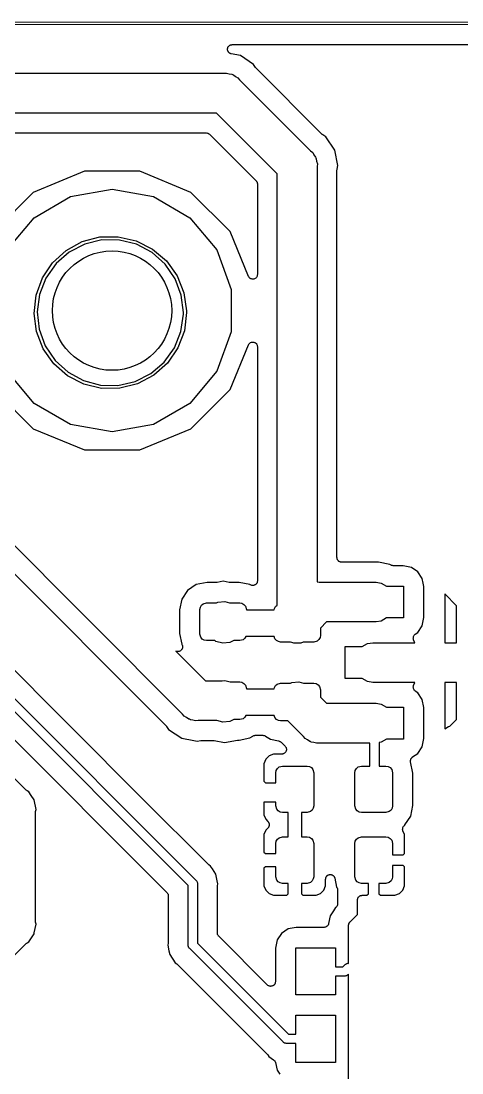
# Model space of a CAD drawing. Extents: x 81 to 161, y -172 to -32.
# Drawn here: x 104.52 to 121.15, y -71.52 to -31.89 of the extents above; entities that cross this region are included whole.
import ezdxf

# ---------------------------------------------------------------- set-up
doc = ezdxf.new("R2010")
doc.units = 0
doc.header["$MEASUREMENT"] = 0
doc.layers.add('BLACK', color=7, linetype='CONTINUOUS')

msp = doc.modelspace()

# ---------------------------------------------------------------- linework, layer by layer
at = {"layer": 'BLACK', "linetype": 'CONTINUOUS'}
for p, q in [((82.8062, -31.954), (160.081, -31.8905)), ((160.063, -31.9905), (82.8247, -32.054)), ((112.318, -32.8912), (112.324, -32.8798)), ((112.324, -32.8798), (112.329, -32.8672)), ((112.329, -32.8672), (112.34, -32.854)), ((112.34, -32.854), (112.349, -32.8392)), ((112.349, -32.8392), (112.359, -32.8309)), ((112.359, -32.8309), (112.368, -32.8206)), ((112.368, -32.8206), (112.383, -32.812)), ((112.383, -32.812), (112.396, -32.8012)), ((112.396, -32.8012), (112.409, -32.7969)), ((112.409, -32.7969), (112.421, -32.7902)), ((112.421, -32.7902), (112.438, -32.7872)), ((112.438, -32.7872), (112.454, -32.7817)), ((112.454, -32.7817), (112.467, -32.7819)), ((112.467, -32.7819), (112.481, -32.7796)), ((112.481, -32.7796), (159.68, -32.7408)), ((112.306, -32.9508), (112.308, -32.9377)), ((112.308, -32.9679), (112.306, -32.9508)), ((112.308, -32.9244), (112.314, -32.9081)), ((112.308, -32.9377), (112.308, -32.9244)), ((112.308, -32.9851), (112.308, -32.9679)), ((112.313, -32.9977), (112.308, -32.9851)), ((112.315, -33.0109), (112.313, -32.9977)), ((112.314, -32.9081), (112.318, -32.8912)), ((112.323, -33.026), (112.315, -33.0109)), ((112.329, -33.0422), (112.323, -33.026)), ((112.338, -33.0525), (112.329, -33.0422)), ((112.344, -33.0642), (112.338, -33.0525)), ((112.357, -33.0755), (112.344, -33.0642)), ((112.368, -33.0888), (112.357, -33.0755)), ((112.38, -33.0954), (112.368, -33.0888)), ((112.39, -33.1042), (112.38, -33.0954)), ((112.406, -33.1105), (112.39, -33.1042)), ((112.421, -33.1191), (112.406, -33.1105)), ((112.434, -33.1214), (112.421, -33.1191)), ((112.447, -33.1263), (112.434, -33.1214)), ((112.79, -33.1945), (112.447, -33.1263)), ((113.286, -33.5261), (112.79, -33.1945)), ((113.36, -33.637), (113.286, -33.5261)), ((113.372, -33.6494), (113.36, -33.637)), ((113.382, -33.6635), (113.372, -33.6494)), ((115.879, -36.1607), (113.382, -33.6635)), ((101.551, -33.8575), (112.172, -33.8575)), ((112.172, -33.8575), (112.271, -33.8488)), ((112.271, -33.8488), (112.367, -33.8746)), ((112.367, -33.8746), (112.465, -33.8919)), ((112.465, -33.8919), (112.494, -33.9086)), ((112.494, -33.9086), (112.526, -33.9173)), ((112.526, -33.9173), (112.608, -33.9744)), ((112.608, -33.9744), (112.694, -34.0241)), ((112.694, -34.0241), (112.758, -34.1003)), ((112.758, -34.1003), (115.442, -36.7845)), ((111.894, -35.3575), (101.498, -35.3575)), ((114.185, -37.6487), (111.894, -35.3575)), ((102.225, -36.1075), (111.511, -36.1075)), ((111.511, -36.1075), (111.518, -36.1088)), ((111.518, -36.1088), (111.526, -36.1082)), ((111.526, -36.1082), (111.548, -36.1141)), ((111.548, -36.1141), (111.571, -36.1181)), ((111.571, -36.1181), (111.577, -36.1219)), ((111.577, -36.1219), (111.585, -36.1239)), ((111.585, -36.1239), (111.603, -36.137)), ((111.603, -36.137), (111.623, -36.1484)), ((111.623, -36.1484), (111.628, -36.1543)), ((111.628, -36.1543), (111.634, -36.1588)), ((111.634, -36.1588), (113.384, -37.9081)), ((115.893, -36.1706), (115.879, -36.1607)), ((115.906, -36.1824), (115.893, -36.1706)), ((116.016, -36.2566), (115.906, -36.1824)), ((116.348, -36.7527), (116.016, -36.2566)), ((115.442, -36.7845), (115.518, -36.8485)), ((115.518, -36.8485), (115.568, -36.9346)), ((116.464, -37.338), (116.348, -36.7527)), ((115.568, -36.9346), (115.625, -37.0161)), ((115.625, -37.0161), (115.634, -37.0485)), ((115.634, -37.0485), (115.651, -37.0775)), ((115.651, -37.0775), (115.668, -37.1755)), ((115.668, -37.1755), (115.694, -37.2716)), ((106.906, -37.549), (104.976, -38.3483)), ((108.994, -37.549), (106.906, -37.549)), ((110.924, -38.3483), (108.994, -37.549)), ((115.694, -37.2716), (115.685, -37.3707)), ((115.685, -37.3707), (115.685, -53.022)), ((116.435, -37.503), (116.438, -37.486)), ((116.435, -52.1035), (116.435, -37.503)), ((116.438, -37.4688), (116.464, -37.338)), ((116.438, -37.486), (116.438, -37.4688)), ((113.384, -37.9081), (113.388, -37.9144)), ((113.388, -37.9144), (113.394, -37.9193)), ((113.394, -37.9193), (113.405, -37.9391)), ((113.405, -37.9391), (113.419, -37.9579)), ((113.419, -37.9579), (113.421, -37.9653)), ((113.421, -37.9653), (113.424, -37.972)), ((113.424, -37.972), (113.428, -37.9945)), ((113.428, -37.9945), (113.434, -38.0166)), ((113.434, -38.0166), (113.434, -38.0242)), ((113.434, -38.0242), (113.435, -38.0318)), ((113.435, -38.0318), (113.435, -41.4423)), ((114.185, -53.892), (114.185, -37.6487)), ((104.976, -38.3483), (103.499, -39.8251)), ((106.387, -38.5052), (107.95, -38.2296)), ((107.95, -38.2296), (109.513, -38.5052)), ((112.401, -39.8251), (110.924, -38.3483)), ((105.013, -39.2986), (106.387, -38.5052)), ((109.513, -38.5052), (110.887, -39.2986)), ((103.993, -40.5143), (105.013, -39.2986)), ((110.887, -39.2986), (111.907, -40.5143)), ((107.496, -40.0251), (108.187, -40.0143)), ((108.187, -40.0143), (108.861, -40.1685)), ((113.098, -41.5092), (112.401, -39.8251)), ((106.221, -40.5301), (106.828, -40.2004)), ((106.926, -40.2913), (106.338, -40.595)), ((106.828, -40.2004), (107.496, -40.0251)), ((107.57, -40.1368), (106.926, -40.2913)), ((108.232, -40.1402), (107.57, -40.1368)), ((108.874, -40.3015), (108.232, -40.1402)), ((108.861, -40.1685), (109.478, -40.4789)), ((109.459, -40.6113), (108.874, -40.3015)), ((105.71, -40.9951), (106.221, -40.5301)), ((106.338, -40.595), (105.839, -41.0302)), ((109.953, -41.0518), (109.459, -40.6113)), ((109.478, -40.4789), (110.003, -40.9276)), ((111.907, -40.5143), (112.45, -42.0055)), ((105.324, -41.5686), (105.71, -40.9951)), ((105.839, -41.0302), (105.458, -41.5719)), ((110.328, -41.5974), (109.953, -41.0518)), ((110.003, -40.9276), (110.406, -41.4887)), ((105.087, -42.2174), (105.324, -41.5686)), ((105.458, -41.5719), (105.218, -42.1888)), ((110.562, -42.2167), (110.328, -41.5974)), ((110.406, -41.4887), (110.664, -42.1298)), ((113.113, -41.5317), (113.098, -41.5092)), ((113.126, -41.5548), (113.113, -41.5317)), ((113.129, -41.5572), (113.126, -41.5548)), ((113.131, -41.5605), (113.129, -41.5572)), ((113.152, -41.5767), (113.131, -41.5605)), ((113.173, -41.5938), (113.152, -41.5767)), ((113.176, -41.5951), (113.173, -41.5938)), ((113.179, -41.5975), (113.176, -41.5951)), ((113.205, -41.6055), (113.179, -41.5975)), ((113.23, -41.6146), (113.205, -41.6055)), ((113.322, -41.6029), (113.298, -41.6131)), ((113.348, -41.5938), (113.322, -41.6029)), ((113.35, -41.5913), (113.348, -41.5938)), ((113.354, -41.5899), (113.35, -41.5913)), ((113.374, -41.5719), (113.354, -41.5899)), ((113.394, -41.5548), (113.374, -41.5719)), ((113.396, -41.5514), (113.394, -41.5548)), ((113.399, -41.5488), (113.396, -41.5514)), ((113.411, -41.5252), (113.399, -41.5488)), ((113.424, -41.5021), (113.411, -41.5252)), ((113.425, -41.4983), (113.424, -41.5021)), ((113.427, -41.4949), (113.425, -41.4983)), ((113.43, -41.4685), (113.427, -41.4949)), ((113.435, -41.4423), (113.43, -41.4685)), ((113.233, -41.6146), (113.23, -41.6146)), ((113.237, -41.6158), (113.233, -41.6146)), ((113.264, -41.6146), (113.237, -41.6158)), ((113.29, -41.6146), (113.264, -41.6146)), ((113.294, -41.6133), (113.29, -41.6146)), ((113.298, -41.6131), (113.294, -41.6133)), ((105.011, -42.9041), (105.087, -42.2174)), ((105.218, -42.1888), (105.131, -42.8452)), ((110.642, -42.874), (110.562, -42.2167)), ((110.664, -42.1298), (110.761, -42.8138)), ((112.45, -42.0055), (112.45, -43.5925)), ((105.101, -43.5891), (105.011, -42.9041)), ((105.131, -42.8452), (105.204, -43.5032)), ((110.548, -43.5872), (110.641, -42.9317)), ((110.641, -42.9317), (110.642, -42.874)), ((110.762, -42.874), (110.679, -43.5599)), ((110.761, -42.8138), (110.762, -42.874)), ((105.352, -44.2329), (105.101, -43.5891)), ((105.204, -43.5032), (105.431, -44.125)), ((110.301, -44.2015), (110.548, -43.5872)), ((110.679, -43.5599), (110.435, -44.2062)), ((112.45, -43.5925), (111.907, -45.0837)), ((113.205, -43.9925), (113.23, -43.9834)), ((113.23, -43.9834), (113.233, -43.9834)), ((113.233, -43.9834), (113.237, -43.9822)), ((113.237, -43.9822), (113.264, -43.9834)), ((113.264, -43.9834), (113.29, -43.9834)), ((113.29, -43.9834), (113.294, -43.9847)), ((113.294, -43.9847), (113.298, -43.9849)), ((113.298, -43.9849), (113.322, -43.9951)), ((105.75, -44.7981), (105.352, -44.2329)), ((105.431, -44.125), (105.801, -44.6745)), ((109.915, -44.7392), (110.301, -44.2015)), ((110.435, -44.2062), (110.043, -44.7756)), ((112.401, -45.7729), (113.098, -44.0888)), ((113.098, -44.0888), (113.113, -44.0663)), ((113.113, -44.0663), (113.126, -44.0432)), ((113.126, -44.0432), (113.129, -44.0408)), ((113.129, -44.0408), (113.131, -44.0375)), ((113.131, -44.0375), (113.152, -44.0213)), ((113.152, -44.0213), (113.173, -44.0042)), ((113.173, -44.0042), (113.176, -44.0029)), ((113.176, -44.0029), (113.179, -44.0005)), ((113.179, -44.0005), (113.205, -43.9925)), ((113.322, -43.9951), (113.348, -44.0042)), ((113.348, -44.0042), (113.35, -44.0067)), ((113.35, -44.0067), (113.354, -44.0081)), ((113.354, -44.0081), (113.374, -44.0261)), ((113.374, -44.0261), (113.394, -44.0432)), ((113.394, -44.0432), (113.396, -44.0466)), ((113.396, -44.0466), (113.399, -44.0492)), ((113.399, -44.0492), (113.411, -44.0728)), ((113.411, -44.0728), (113.424, -44.0959)), ((113.424, -44.0959), (113.425, -44.0997)), ((113.425, -44.0997), (113.427, -44.1031)), ((113.427, -44.1031), (113.43, -44.1295)), ((113.43, -44.1295), (113.435, -44.1557)), ((113.435, -44.1557), (113.435, -52.9797)), ((105.801, -44.6745), (106.29, -45.1201)), ((109.411, -45.1692), (109.915, -44.7392)), ((110.043, -44.7756), (109.528, -45.2353)), ((105.013, -46.2994), (103.993, -45.0837)), ((106.27, -45.2523), (105.75, -44.7981)), ((106.29, -45.1201), (106.872, -45.436)), ((108.82, -45.4666), (109.411, -45.1692)), ((111.907, -45.0837), (110.887, -46.2994)), ((110.613, -58.0017), (98.1718, -45.561)), ((106.884, -45.5692), (106.27, -45.2523)), ((106.872, -45.436), (107.513, -45.604)), ((107.556, -45.7305), (106.884, -45.5692)), ((108.175, -45.6144), (108.82, -45.4666)), ((108.917, -45.5586), (108.247, -45.7269)), ((109.528, -45.2353), (108.917, -45.5586)), ((103.499, -45.7729), (104.976, -47.2497)), ((107.513, -45.604), (108.175, -45.6144)), ((108.247, -45.7269), (107.556, -45.7305)), ((110.924, -47.2497), (112.401, -45.7729)), ((110.823, -64.4615), (92.4735, -46.112)), ((92.9685, -46.112), (111.116, -64.2599)), ((109.105, -61.188), (94.1393, -46.2222)), ((97.735, -46.1848), (109.989, -58.4385)), ((106.387, -47.0928), (105.013, -46.2994)), ((110.887, -46.2994), (109.513, -47.0928)), ((107.95, -47.3684), (106.387, -47.0928)), ((109.513, -47.0928), (107.95, -47.3684)), ((104.976, -47.2497), (106.906, -48.049)), ((108.994, -48.049), (110.924, -47.2497)), ((106.906, -48.049), (108.994, -48.049)), ((93.9641, -48.6633), (110.022, -64.7209)), ((104.717, -60.8643), (95.4727, -51.6195)), ((116.438, -52.1186), (116.435, -52.1035)), ((116.438, -52.1339), (116.438, -52.1186)), ((116.443, -52.1483), (116.438, -52.1339)), ((116.446, -52.1634), (116.443, -52.1483)), ((116.453, -52.1767), (116.446, -52.1634)), ((116.458, -52.191), (116.453, -52.1767)), ((116.468, -52.2028), (116.458, -52.191)), ((116.476, -52.216), (116.468, -52.2028)), ((116.488, -52.2259), (116.476, -52.216)), ((116.498, -52.2376), (116.488, -52.2259)), ((116.511, -52.2453), (116.498, -52.2376)), ((116.522, -52.2551), (116.511, -52.2453)), ((116.537, -52.2603), (116.522, -52.2551)), ((116.55, -52.268), (116.537, -52.2603)), ((116.565, -52.2707), (116.55, -52.268)), ((116.58, -52.2759), (116.565, -52.2707)), ((116.595, -52.2759), (116.58, -52.2759)), ((116.61, -52.2785), (116.595, -52.2759)), ((117.995, -52.2785), (116.61, -52.2785)), ((118.432, -52.3656), (117.995, -52.2785)), ((118.455, -52.3809), (118.432, -52.3656)), ((118.474, -52.3894), (118.455, -52.3809)), ((118.493, -52.3999), (118.474, -52.3894)), ((118.502, -52.4015), (118.493, -52.3999)), ((118.511, -52.4054), (118.502, -52.4015)), ((118.532, -52.4068), (118.511, -52.4054)), ((118.552, -52.4104), (118.532, -52.4068)), ((118.93, -52.4104), (118.552, -52.4104)), ((119.24, -52.4721), (118.93, -52.4104)), ((119.488, -52.6378), (119.24, -52.4721)), ((119.653, -52.8859), (119.488, -52.6378)), ((111.533, -53.0389), (111.128, -53.1195)), ((111.879, -53.0389), (111.533, -53.0389)), ((111.896, -53.0359), (111.879, -53.0389)), ((111.913, -53.0355), (111.896, -53.0359)), ((112.141, -52.9901), (111.913, -53.0355)), ((112.369, -53.0355), (112.141, -52.9901)), ((112.386, -53.0359), (112.369, -53.0355)), ((112.403, -53.0389), (112.386, -53.0359)), ((112.749, -53.0389), (112.403, -53.0389)), ((113.154, -53.1195), (112.749, -53.0389)), ((113.386, -53.1007), (113.366, -53.1153)), ((113.39, -53.0959), (113.386, -53.1007)), ((113.394, -53.0922), (113.39, -53.0959)), ((113.406, -53.0707), (113.394, -53.0922)), ((113.42, -53.0502), (113.406, -53.0707)), ((113.422, -53.0446), (113.42, -53.0502)), ((113.424, -53.0396), (113.422, -53.0446)), ((113.429, -53.0152), (113.424, -53.0396)), ((113.435, -52.9911), (113.429, -53.0152)), ((113.435, -52.9797), (113.434, -52.9854)), ((113.434, -52.9854), (113.435, -52.9911)), ((115.685, -53.022), (115.76, -53.0285)), ((115.76, -53.0285), (117.913, -53.0285)), ((117.913, -53.0285), (118.107, -53.0629)), ((118.107, -53.0629), (118.308, -53.1785)), ((119.69, -53.0684), (119.653, -52.8859)), ((119.715, -53.1958), (119.69, -53.0684)), ((110.799, -53.3395), (110.579, -53.6687)), ((111.128, -53.1195), (110.799, -53.3395)), ((113.163, -53.1252), (113.154, -53.1195)), ((113.168, -53.1275), (113.163, -53.1252)), ((113.172, -53.1313), (113.168, -53.1275)), ((113.196, -53.1397), (113.172, -53.1313)), ((113.218, -53.1497), (113.196, -53.1397)), ((113.224, -53.1501), (113.218, -53.1497)), ((113.23, -53.152), (113.224, -53.1501)), ((113.254, -53.152), (113.23, -53.152)), ((113.279, -53.1537), (113.254, -53.152)), ((113.285, -53.152), (113.279, -53.1537)), ((113.29, -53.152), (113.285, -53.152)), ((113.314, -53.1436), (113.29, -53.152)), ((113.337, -53.1367), (113.314, -53.1436)), ((113.342, -53.1332), (113.337, -53.1367)), ((113.347, -53.1313), (113.342, -53.1332)), ((113.366, -53.1153), (113.347, -53.1313)), ((118.308, -53.1785), (118.947, -53.1785)), ((118.947, -53.1785), (118.947, -54.3785)), ((119.715, -54.3613), (119.715, -53.1958)), ((120.947, -53.9192), (120.497, -53.4692)), ((120.497, -53.4692), (120.497, -55.3085)), ((110.579, -53.6687), (110.498, -54.0742)), ((111.324, -53.8963), (111.391, -53.8405)), ((111.391, -53.8405), (111.516, -53.807)), ((111.516, -53.807), (111.894, -53.807)), ((111.894, -53.807), (111.944, -53.7839)), ((111.944, -53.7839), (112.207, -53.7608)), ((112.207, -53.7608), (112.38, -53.807)), ((112.38, -53.807), (112.766, -53.807)), ((112.766, -53.807), (112.852, -53.8221)), ((112.852, -53.8221), (112.927, -53.8655)), ((112.927, -53.8655), (112.983, -53.932)), ((114.118, -53.9479), (114.185, -53.892)), ((110.498, -54.0742), (110.498, -54.9648)), ((111.266, -54.057), (111.281, -53.9715)), ((111.266, -54.982), (111.266, -54.057)), ((111.281, -53.9715), (111.324, -53.8963)), ((112.983, -53.932), (113.016, -54.057)), ((113.016, -54.057), (113.016, -54.071)), ((113.016, -54.071), (114.067, -54.071)), ((114.067, -54.071), (114.075, -54.023)), ((114.075, -54.023), (114.118, -53.9479)), ((120.947, -55.3085), (120.947, -53.9192)), ((116.038, -54.5285), (115.81, -54.7567)), ((117.913, -54.5285), (116.038, -54.5285)), ((118.107, -54.4942), (117.913, -54.5285)), ((118.308, -54.3785), (118.107, -54.4942)), ((118.947, -54.3785), (118.308, -54.3785)), ((119.488, -54.9193), (119.653, -54.6712)), ((119.653, -54.6712), (119.715, -54.3613)), ((110.498, -54.9648), (110.579, -55.3703)), ((111.299, -55.107), (111.266, -54.982)), ((112.999, -55.071), (112.958, -55.1427)), ((114.07, -55.071), (112.999, -55.071)), ((114.093, -55.1585), (114.07, -55.071)), ((115.81, -55.0335), (115.795, -55.1191)), ((115.81, -54.7567), (115.81, -55.0335)), ((119.316, -55.1093), (119.319, -55.081)), ((119.319, -55.081), (119.32, -55.0793)), ((119.32, -55.0773), (119.334, -55.052)), ((119.32, -55.0793), (119.32, -55.0773)), ((119.334, -55.052), (119.346, -55.0265)), ((119.346, -55.0265), (119.348, -55.0251)), ((119.348, -55.0251), (119.349, -55.0234)), ((119.349, -55.0234), (119.37, -55.0042)), ((119.37, -55.0042), (119.39, -54.9845)), ((119.39, -54.9845), (119.488, -54.9193)), ((110.579, -55.3703), (110.58, -55.373)), ((110.58, -55.373), (110.591, -55.3969)), ((110.591, -55.3969), (110.603, -55.4203)), ((110.603, -55.4203), (110.603, -55.4247)), ((110.603, -55.4247), (110.605, -55.4287)), ((110.605, -55.4287), (110.607, -55.4547)), ((110.607, -55.4547), (110.61, -55.4807)), ((111.355, -55.1735), (111.299, -55.107)), ((111.43, -55.2169), (111.355, -55.1735)), ((111.516, -55.232), (111.43, -55.2169)), ((111.829, -55.232), (111.516, -55.232)), ((111.871, -55.2613), (111.829, -55.232)), ((112.126, -55.3297), (111.871, -55.2613)), ((112.39, -55.3067), (112.126, -55.3297)), ((112.55, -55.232), (112.39, -55.3067)), ((112.766, -55.232), (112.55, -55.232)), ((112.891, -55.1985), (112.766, -55.232)), ((112.958, -55.1427), (112.891, -55.1985)), ((114.149, -55.2251), (114.093, -55.1585)), ((114.224, -55.2685), (114.149, -55.2251)), ((114.31, -55.2835), (114.224, -55.2685)), ((114.688, -55.2835), (114.31, -55.2835)), ((114.738, -55.3067), (114.688, -55.2835)), ((114.771, -55.3096), (114.738, -55.3067)), ((114.803, -55.321), (114.771, -55.3096)), ((114.902, -55.321), (114.803, -55.321)), ((115.001, -55.3297), (114.902, -55.321)), ((115.034, -55.321), (115.001, -55.3297)), ((115.067, -55.321), (115.034, -55.321)), ((115.161, -55.287), (115.067, -55.321)), ((115.174, -55.2835), (115.161, -55.287)), ((115.56, -55.2835), (115.174, -55.2835)), ((115.685, -55.2501), (115.56, -55.2835)), ((115.752, -55.1942), (115.685, -55.2501)), ((115.795, -55.1191), (115.752, -55.1942)), ((116.747, -56.6585), (116.747, -55.4585)), ((116.747, -55.4585), (117.386, -55.4585)), ((117.386, -55.4585), (117.587, -55.3429)), ((117.587, -55.3429), (117.781, -55.3085)), ((117.781, -55.3085), (119.372, -55.3085)), ((119.313, -55.1376), (119.316, -55.1093)), ((119.313, -55.1395), (119.313, -55.1376)), ((119.313, -55.1414), (119.313, -55.1395)), ((119.32, -55.1691), (119.313, -55.1414)), ((119.326, -55.1969), (119.32, -55.1691)), ((119.372, -55.3085), (119.326, -55.1969)), ((120.497, -55.3085), (120.947, -55.3085)), ((110.362, -55.6267), (110.356, -55.624)), ((110.356, -55.624), (111.477, -56.7445)), ((110.386, -55.6383), (110.362, -55.6267)), ((110.39, -55.6388), (110.386, -55.6383)), ((110.394, -55.6405), (110.39, -55.6388)), ((110.42, -55.6421), (110.394, -55.6405)), ((110.446, -55.6449), (110.42, -55.6421)), ((110.451, -55.6439), (110.446, -55.6449)), ((110.455, -55.6441), (110.451, -55.6439)), ((110.48, -55.6367), (110.455, -55.6441)), ((110.505, -55.6305), (110.48, -55.6367)), ((110.509, -55.628), (110.505, -55.6305)), ((110.513, -55.6268), (110.509, -55.628)), ((110.534, -55.6112), (110.513, -55.6268)), ((110.556, -55.5967), (110.534, -55.6112)), ((110.558, -55.5931), (110.556, -55.5967)), ((110.562, -55.5905), (110.558, -55.5931)), ((110.576, -55.5687), (110.562, -55.5905)), ((110.592, -55.5477), (110.576, -55.5687)), ((110.593, -55.5434), (110.592, -55.5477)), ((110.595, -55.5398), (110.593, -55.5434)), ((110.602, -55.5144), (110.595, -55.5398)), ((110.609, -55.4893), (110.602, -55.5144)), ((110.61, -55.4807), (110.609, -55.4849)), ((110.609, -55.4849), (110.609, -55.4893)), ((117.386, -56.6585), (116.747, -56.6585)), ((117.587, -56.7742), (117.386, -56.6585)), ((111.477, -56.7445), (112.108, -56.7445)), ((112.108, -56.7445), (112.207, -56.7358)), ((112.207, -56.7358), (112.303, -56.7616)), ((112.303, -56.7616), (112.401, -56.7789)), ((112.401, -56.7789), (112.407, -56.782)), ((112.407, -56.782), (112.766, -56.782)), ((112.766, -56.782), (112.852, -56.7971)), ((112.852, -56.7971), (112.927, -56.8405)), ((112.927, -56.8405), (112.983, -56.907)), ((112.983, -56.907), (113.016, -57.032)), ((113.016, -57.032), (113.016, -57.046)), ((113.016, -57.046), (114.067, -57.046)), ((114.067, -57.046), (114.075, -56.998)), ((114.075, -56.998), (114.118, -56.9229)), ((114.118, -56.9229), (114.185, -56.867)), ((114.185, -56.867), (114.31, -56.8335)), ((114.31, -56.8335), (114.688, -56.8335)), ((114.688, -56.8335), (114.738, -56.8104)), ((114.738, -56.8104), (115.001, -56.7874)), ((115.001, -56.7874), (115.174, -56.8335)), ((115.174, -56.8335), (115.56, -56.8335)), ((115.56, -56.8335), (115.646, -56.8486)), ((115.646, -56.8486), (115.721, -56.892)), ((115.721, -56.892), (115.777, -56.9585)), ((115.777, -56.9585), (115.81, -57.0835)), ((117.781, -56.8085), (117.587, -56.7742)), ((119.372, -56.8085), (117.781, -56.8085)), ((119.313, -56.9757), (119.32, -56.948)), ((119.313, -56.9776), (119.313, -56.9757)), ((119.313, -56.9795), (119.313, -56.9776)), ((119.316, -57.0078), (119.313, -56.9795)), ((119.319, -57.0361), (119.316, -57.0078)), ((119.32, -57.0378), (119.319, -57.0361)), ((119.32, -56.948), (119.326, -56.9202)), ((119.32, -57.0398), (119.32, -57.0378)), ((119.334, -57.0651), (119.32, -57.0398)), ((119.326, -56.9202), (119.372, -56.8085)), ((120.497, -56.8085), (120.497, -58.551)), ((120.947, -56.8085), (120.497, -56.8085)), ((120.947, -58.1979), (120.947, -56.8085)), ((115.81, -57.0835), (115.81, -57.3604)), ((115.81, -57.3604), (116.038, -57.5885)), ((119.346, -57.0906), (119.334, -57.0651)), ((119.348, -57.092), (119.346, -57.0906)), ((119.349, -57.0937), (119.348, -57.092)), ((119.37, -57.1129), (119.349, -57.0937)), ((119.39, -57.1326), (119.37, -57.1129)), ((119.488, -57.1978), (119.39, -57.1326)), ((119.653, -57.4459), (119.488, -57.1978)), ((119.715, -57.7558), (119.653, -57.4459)), ((116.038, -57.5885), (117.913, -57.5885)), ((117.913, -57.5885), (118.107, -57.6229)), ((118.107, -57.6229), (118.308, -57.7385)), ((118.308, -57.7385), (118.947, -57.7385)), ((118.947, -57.7385), (118.947, -58.9385)), ((119.715, -58.9213), (119.715, -57.7558)), ((110.676, -58.0779), (110.613, -58.0017)), ((110.763, -58.1276), (110.676, -58.0779)), ((110.844, -58.1847), (110.763, -58.1276)), ((110.877, -58.1934), (110.844, -58.1847)), ((110.906, -58.2101), (110.877, -58.1934)), ((111.004, -58.2274), (110.906, -58.2101)), ((111.1, -58.2532), (111.004, -58.2274)), ((111.199, -58.2445), (111.1, -58.2532)), ((111.901, -58.2445), (111.199, -58.2445)), ((112.126, -58.3047), (111.901, -58.2445)), ((112.55, -58.207), (112.39, -58.2817)), ((112.766, -58.207), (112.55, -58.207)), ((112.891, -58.1735), (112.766, -58.207)), ((112.958, -58.1177), (112.891, -58.1735)), ((112.999, -58.046), (112.958, -58.1177)), ((114.07, -58.046), (112.999, -58.046)), ((114.093, -58.1335), (114.07, -58.046)), ((114.149, -58.2001), (114.093, -58.1335)), ((114.224, -58.2435), (114.149, -58.2001)), ((114.31, -58.2585), (114.224, -58.2435)), ((120.686, -58.4589), (120.947, -58.1979)), ((109.989, -58.4385), (109.999, -58.4526)), ((109.999, -58.4526), (110.01, -58.465)), ((110.01, -58.465), (110.085, -58.5759)), ((110.085, -58.5759), (110.581, -58.9075)), ((112.39, -58.2817), (112.126, -58.3047)), ((114.587, -58.2585), (114.31, -58.2585)), ((115.174, -58.8457), (114.587, -58.2585)), ((120.497, -58.551), (120.644, -58.4664)), ((120.644, -58.4664), (120.686, -58.4589)), ((110.581, -58.9075), (111.035, -58.9979)), ((111.035, -58.9979), (111.166, -59.0239)), ((111.166, -59.0239), (111.297, -58.9979)), ((111.297, -58.9979), (111.314, -58.9975)), ((111.314, -58.9975), (111.331, -58.9945)), ((111.331, -58.9945), (111.768, -58.9945)), ((111.768, -58.9945), (111.785, -58.9975)), ((111.785, -58.9975), (111.803, -58.9979)), ((111.803, -58.9979), (112.193, -59.0754)), ((112.193, -59.0754), (112.68, -58.9785)), ((112.68, -58.9785), (112.697, -58.9781)), ((112.697, -58.9781), (112.714, -58.9751)), ((112.714, -58.9751), (112.749, -58.9751)), ((112.749, -58.9751), (113.154, -58.8945)), ((113.154, -58.8945), (113.257, -58.8255)), ((113.257, -58.8255), (113.277, -58.8171)), ((113.277, -58.8171), (113.295, -58.8066)), ((113.295, -58.8066), (113.304, -58.8049)), ((113.304, -58.8049), (113.313, -58.8011)), ((113.313, -58.8011), (113.334, -58.7997)), ((113.334, -58.7997), (113.355, -58.796)), ((113.355, -58.796), (113.644, -58.796)), ((113.644, -58.796), (113.665, -58.7997)), ((113.665, -58.7997), (113.686, -58.8011)), ((113.686, -58.8011), (113.695, -58.8049)), ((113.695, -58.8049), (113.704, -58.8066)), ((113.704, -58.8066), (113.722, -58.8171)), ((113.722, -58.8171), (113.741, -58.8255)), ((113.741, -58.8255), (113.922, -58.946)), ((113.922, -58.946), (114.234, -59.0081)), ((114.234, -59.0081), (114.254, -59.0157)), ((114.254, -59.0157), (114.274, -59.0212)), ((114.274, -59.0212), (114.282, -59.0267)), ((114.282, -59.0267), (114.291, -59.0302)), ((114.291, -59.0302), (114.306, -59.044)), ((114.306, -59.044), (114.324, -59.056)), ((115.238, -58.9219), (115.174, -58.8457)), ((115.324, -58.9717), (115.238, -58.9219)), ((115.406, -59.0288), (115.324, -58.9717)), ((115.438, -59.0374), (115.406, -59.0288)), ((115.467, -59.0542), (115.438, -59.0374)), ((118.308, -58.9385), (118.107, -59.0542)), ((118.947, -58.9385), (118.308, -58.9385)), ((119.653, -59.2312), (119.715, -58.9213)), ((114.324, -59.056), (114.477, -59.2093)), ((114.477, -59.2093), (114.49, -59.228)), ((114.496, -59.4334), (114.48, -59.4495)), ((114.49, -59.228), (114.505, -59.2455)), ((114.5, -59.4264), (114.496, -59.4334)), ((114.505, -59.4205), (114.5, -59.4264)), ((114.505, -59.2455), (114.507, -59.2527)), ((114.513, -59.399), (114.505, -59.4205)), ((114.507, -59.2527), (114.512, -59.259)), ((114.512, -59.259), (114.518, -59.2811)), ((114.522, -59.3783), (114.513, -59.399)), ((114.518, -59.2811), (114.525, -59.3026)), ((114.523, -59.3706), (114.522, -59.3783)), ((114.525, -59.3634), (114.523, -59.3706)), ((114.525, -59.3026), (114.525, -59.3103)), ((114.525, -59.3103), (114.527, -59.3177)), ((114.527, -59.3177), (114.525, -59.3405)), ((114.525, -59.3405), (114.525, -59.3634)), ((115.565, -59.0715), (115.467, -59.0542)), ((115.661, -59.0972), (115.565, -59.0715)), ((115.76, -59.0885), (115.661, -59.0972)), ((117.672, -59.0885), (115.76, -59.0885)), ((117.672, -59.958), (117.672, -59.0885)), ((118.107, -59.0542), (118.022, -59.0693)), ((118.022, -59.0693), (118.022, -59.958)), ((119.488, -59.4793), (119.653, -59.2312)), ((113.751, -59.7031), (113.682, -59.8685)), ((113.877, -59.5765), (113.751, -59.7031)), ((114.042, -59.508), (113.877, -59.5765)), ((114.353, -59.508), (114.042, -59.508)), ((114.376, -59.504), (114.353, -59.508)), ((114.398, -59.502), (114.376, -59.504)), ((114.405, -59.4988), (114.398, -59.502)), ((114.413, -59.4974), (114.405, -59.4988)), ((114.433, -59.486), (114.413, -59.4974)), ((114.454, -59.4764), (114.433, -59.486)), ((114.459, -59.4709), (114.454, -59.4764)), ((114.466, -59.4671), (114.459, -59.4709)), ((114.48, -59.4495), (114.466, -59.4671)), ((119.211, -59.7694), (119.213, -59.7504)), ((119.214, -59.7806), (119.211, -59.7694)), ((119.213, -59.7313), (119.216, -59.7204)), ((119.213, -59.7504), (119.213, -59.7313)), ((119.214, -59.7921), (119.214, -59.7806)), ((119.3, -60.2252), (119.214, -59.7921)), ((119.216, -59.7204), (119.218, -59.709)), ((119.218, -59.709), (119.226, -59.6919)), ((119.226, -59.6919), (119.232, -59.6738)), ((119.232, -59.6738), (119.239, -59.6648)), ((119.239, -59.6648), (119.244, -59.6545)), ((119.244, -59.6545), (119.258, -59.6413)), ((119.258, -59.6413), (119.27, -59.6264)), ((119.27, -59.6264), (119.28, -59.6204)), ((119.28, -59.6204), (119.288, -59.6125)), ((119.288, -59.6125), (119.488, -59.4793)), ((113.682, -59.8685), (113.682, -60.5293)), ((114.132, -60.208), (114.147, -60.1225)), ((114.132, -60.583), (114.132, -60.208)), ((114.147, -60.1225), (114.19, -60.0473)), ((114.19, -60.0473), (114.257, -59.9915)), ((114.257, -59.9915), (114.382, -59.958)), ((114.382, -59.958), (115.307, -59.958)), ((115.307, -59.958), (115.393, -59.9731)), ((115.393, -59.9731), (115.468, -60.0165)), ((115.468, -60.0165), (115.524, -60.083)), ((115.524, -60.083), (115.557, -60.208)), ((115.557, -60.208), (115.557, -61.458)), ((117.107, -60.208), (117.122, -60.1225)), ((117.107, -61.458), (117.107, -60.208)), ((117.122, -60.1225), (117.165, -60.0473)), ((117.165, -60.0473), (117.232, -59.9915)), ((117.232, -59.9915), (117.357, -59.958)), ((117.357, -59.958), (117.672, -59.958)), ((118.022, -59.958), (118.282, -59.958)), ((118.282, -59.958), (118.368, -59.9731)), ((118.368, -59.9731), (118.443, -60.0165)), ((118.443, -60.0165), (118.499, -60.083)), ((118.499, -60.083), (118.532, -60.208)), ((118.532, -60.208), (118.532, -61.458)), ((119.3, -61.4408), (119.3, -60.2252)), ((113.682, -60.5293), (113.736, -60.583)), ((113.736, -60.583), (114.132, -60.583)), ((104.732, -60.8742), (104.717, -60.8643)), ((104.744, -60.8861), (104.732, -60.8742)), ((104.807, -60.9281), (104.744, -60.8861)), ((104.903, -61.0718), (104.807, -60.9281)), ((105.011, -61.2341), (104.903, -61.0718)), ((104.903, -61.0718), (104.903, -61.0718)), ((105.083, -61.595), (105.011, -61.2341)), ((111.575, -63.6583), (109.105, -61.188)), ((113.682, -61.3135), (113.682, -61.7975)), ((114.132, -61.3135), (113.682, -61.3135)), ((114.132, -61.458), (114.132, -61.3135)), ((105.065, -61.7033), (105.068, -61.6864)), ((105.065, -65.8047), (105.065, -61.7033)), ((105.068, -61.6692), (105.083, -61.595)), ((105.068, -61.6864), (105.068, -61.6692)), ((113.682, -61.7975), (113.751, -61.9629)), ((114.165, -61.583), (114.132, -61.458)), ((114.221, -61.6495), (114.165, -61.583)), ((114.296, -61.6929), (114.221, -61.6495)), ((114.382, -61.708), (114.296, -61.6929)), ((114.594, -61.708), (114.382, -61.708)), ((114.594, -62.625), (114.594, -61.708)), ((115.307, -61.708), (115.094, -61.708)), ((115.094, -61.708), (115.094, -62.625)), ((115.432, -61.6745), (115.307, -61.708)), ((115.499, -61.6187), (115.432, -61.6745)), ((115.542, -61.5435), (115.499, -61.6187)), ((115.557, -61.458), (115.542, -61.5435)), ((117.14, -61.583), (117.107, -61.458)), ((117.196, -61.6495), (117.14, -61.583)), ((117.271, -61.6929), (117.196, -61.6495)), ((117.357, -61.708), (117.271, -61.6929)), ((118.282, -61.708), (117.357, -61.708)), ((118.407, -61.6745), (118.282, -61.708)), ((118.474, -61.6187), (118.407, -61.6745)), ((118.517, -61.5435), (118.474, -61.6187)), ((118.532, -61.458), (118.517, -61.5435)), ((119.219, -61.8463), (119.3, -61.4408)), ((113.751, -61.9629), (113.83, -62.0428)), ((113.83, -62.0428), (113.839, -62.0553)), ((113.839, -62.0553), (113.85, -62.0661)), ((113.85, -62.0661), (113.856, -62.08)), ((113.856, -62.08), (113.865, -62.0925)), ((113.865, -62.0925), (113.869, -62.1073)), ((113.869, -62.1073), (113.876, -62.1212)), ((113.876, -62.2118), (113.869, -62.2257)), ((113.876, -62.1212), (113.877, -62.1365)), ((113.877, -62.1965), (113.876, -62.2118)), ((113.877, -62.1365), (113.881, -62.1512)), ((113.881, -62.1818), (113.877, -62.1965)), ((113.881, -62.1512), (113.88, -62.1665)), ((113.88, -62.1665), (113.881, -62.1818)), ((118.947, -62.2219), (118.968, -62.2026)), ((118.968, -62.2026), (118.988, -62.1829)), ((118.988, -62.1829), (118.999, -62.1755)), ((118.999, -62.1755), (119.219, -61.8463)), ((113.751, -62.3701), (113.682, -62.5355)), ((113.682, -62.5355), (113.682, -63.1963)), ((113.83, -62.2902), (113.751, -62.3701)), ((113.839, -62.2777), (113.83, -62.2902)), ((113.85, -62.2669), (113.839, -62.2777)), ((113.856, -62.253), (113.85, -62.2669)), ((113.865, -62.2405), (113.856, -62.253)), ((113.869, -62.2257), (113.865, -62.2405)), ((118.911, -62.336), (118.915, -62.3078)), ((118.911, -62.3379), (118.911, -62.336)), ((118.911, -62.3399), (118.911, -62.3379)), ((118.918, -62.3675), (118.911, -62.3399)), ((118.915, -62.3078), (118.918, -62.2794)), ((118.918, -62.2777), (118.919, -62.2758)), ((118.918, -62.2794), (118.918, -62.2777)), ((118.924, -62.3954), (118.918, -62.3675)), ((118.919, -62.2758), (118.932, -62.2505)), ((118.982, -62.5355), (118.924, -62.3954)), ((118.932, -62.2505), (118.945, -62.2249)), ((118.945, -62.2249), (118.946, -62.2236)), ((118.946, -62.2236), (118.947, -62.2219)), ((118.982, -63.2463), (118.982, -62.5355)), ((114.132, -62.875), (114.147, -62.7895)), ((114.132, -63.25), (114.132, -62.875)), ((114.147, -62.7895), (114.19, -62.7143)), ((114.19, -62.7143), (114.257, -62.6585)), ((114.257, -62.6585), (114.382, -62.625)), ((114.382, -62.625), (114.594, -62.625)), ((115.094, -62.625), (115.307, -62.625)), ((115.307, -62.625), (115.393, -62.6401)), ((115.393, -62.6401), (115.468, -62.6835)), ((115.468, -62.6835), (115.524, -62.75)), ((115.524, -62.75), (115.557, -62.875)), ((115.557, -62.875), (115.557, -64.125)), ((117.107, -62.875), (117.122, -62.7895)), ((117.107, -64.125), (117.107, -62.875)), ((117.122, -62.7895), (117.165, -62.7143)), ((117.165, -62.7143), (117.232, -62.6585)), ((117.232, -62.6585), (117.357, -62.625)), ((117.357, -62.625), (118.282, -62.625)), ((118.282, -62.625), (118.368, -62.6401)), ((118.368, -62.6401), (118.443, -62.6835)), ((118.443, -62.6835), (118.499, -62.75)), ((118.499, -62.75), (118.532, -62.875)), ((118.532, -62.875), (118.532, -63.3)), ((113.682, -63.1963), (113.736, -63.25)), ((113.736, -63.25), (114.132, -63.25)), ((118.532, -63.3), (118.928, -63.3)), ((118.928, -63.3), (118.982, -63.2463)), ((111.59, -63.6682), (111.575, -63.6583)), ((111.602, -63.6801), (111.59, -63.6682)), ((111.665, -63.7221), (111.602, -63.6801)), ((111.736, -63.8285), (111.665, -63.7221)), ((113.736, -63.75), (113.682, -63.8037)), ((114.132, -63.75), (113.736, -63.75)), ((114.132, -64.125), (114.132, -63.75)), ((118.532, -63.7), (118.532, -64.125)), ((118.928, -63.7), (118.532, -63.7)), ((118.982, -63.7537), (118.928, -63.7)), ((118.982, -64.4645), (118.982, -63.7537)), ((111.869, -64.0281), (111.736, -63.8285)), ((111.736, -63.8285), (111.736, -63.8285)), ((111.919, -64.2761), (111.869, -64.0281)), ((113.682, -63.8037), (113.682, -64.4645)), ((114.165, -64.25), (114.132, -64.125)), ((115.557, -64.125), (115.542, -64.2105)), ((116.009, -64.1895), (116.015, -64.1732)), ((116.009, -64.2029), (116.009, -64.1895)), ((116.015, -64.1732), (116.018, -64.1562)), ((116.018, -64.1562), (116.024, -64.1446)), ((116.024, -64.1446), (116.029, -64.1319)), ((116.029, -64.1319), (116.039, -64.1185)), ((116.039, -64.1185), (116.048, -64.1036)), ((116.048, -64.1036), (116.058, -64.095)), ((116.058, -64.095), (116.067, -64.0845)), ((116.067, -64.0845), (116.081, -64.0756)), ((116.081, -64.0756), (116.094, -64.0645)), ((116.094, -64.0645), (116.107, -64.06)), ((116.107, -64.06), (116.119, -64.053)), ((116.119, -64.053), (116.135, -64.0496)), ((116.135, -64.0496), (116.152, -64.0438)), ((116.152, -64.0438), (116.165, -64.0438)), ((116.165, -64.0438), (116.178, -64.0411)), ((116.178, -64.0411), (116.195, -64.0438)), ((116.195, -64.0438), (116.212, -64.0438)), ((116.212, -64.0438), (116.225, -64.0483)), ((116.225, -64.0483), (116.238, -64.0504)), ((116.238, -64.0504), (116.253, -64.0587)), ((116.253, -64.0587), (116.269, -64.0645)), ((116.269, -64.0645), (116.28, -64.0732)), ((116.28, -64.0732), (116.292, -64.0796)), ((116.292, -64.0796), (116.303, -64.0926)), ((116.303, -64.0926), (116.316, -64.1036)), ((116.316, -64.1036), (116.323, -64.1152)), ((116.323, -64.1152), (116.332, -64.1253)), ((116.332, -64.1253), (116.338, -64.1413)), ((116.338, -64.1413), (116.346, -64.1562)), ((116.346, -64.1562), (116.349, -64.1695)), ((116.349, -64.1695), (116.354, -64.182)), ((116.354, -64.182), (116.42, -64.5133)), ((117.14, -64.25), (117.107, -64.125)), ((118.532, -64.125), (118.517, -64.2105)), ((110.823, -66.6904), (110.823, -64.4615)), ((111.116, -64.2599), (111.134, -64.2748)), ((111.134, -64.2748), (111.146, -64.2949)), ((111.146, -64.2949), (111.159, -64.3139)), ((111.159, -64.3139), (111.161, -64.3215)), ((111.161, -64.3215), (111.165, -64.3282)), ((111.165, -64.3282), (111.169, -64.3511)), ((111.169, -64.3511), (111.175, -64.3735)), ((111.175, -64.3735), (111.173, -64.3966)), ((111.173, -64.3966), (111.173, -66.6255)), ((111.941, -64.389), (111.919, -64.2761)), ((111.923, -64.4973), (111.926, -64.4804)), ((111.923, -66.2424), (111.923, -64.4973)), ((111.926, -64.4632), (111.941, -64.389)), ((111.926, -64.4804), (111.926, -64.4632)), ((113.682, -64.4645), (113.751, -64.6299)), ((114.221, -64.3165), (114.165, -64.25)), ((114.296, -64.3599), (114.221, -64.3165)), ((114.382, -64.375), (114.296, -64.3599)), ((114.594, -64.375), (114.382, -64.375)), ((114.594, -64.7713), (114.594, -64.375)), ((115.307, -64.375), (115.094, -64.375)), ((115.094, -64.375), (115.094, -64.7713)), ((115.432, -64.3415), (115.307, -64.375)), ((115.499, -64.2857), (115.432, -64.3415)), ((115.542, -64.2105), (115.499, -64.2857)), ((115.938, -64.6299), (116.007, -64.4645)), ((116.007, -64.2161), (116.009, -64.2029)), ((116.007, -64.4645), (116.007, -64.2161)), ((116.42, -64.5133), (116.43, -64.5282)), ((116.43, -64.5282), (116.438, -64.5474)), ((116.438, -64.5474), (116.448, -64.5656)), ((116.448, -64.5656), (116.45, -64.575)), ((116.45, -64.575), (116.454, -64.5838)), ((116.454, -64.5838), (116.455, -64.6048)), ((117.196, -64.3165), (117.14, -64.25)), ((117.271, -64.3599), (117.196, -64.3165)), ((117.357, -64.375), (117.271, -64.3599)), ((117.619, -64.375), (117.357, -64.375)), ((117.619, -64.7713), (117.619, -64.375)), ((118.282, -64.375), (118.019, -64.375)), ((118.019, -64.375), (118.019, -64.7713)), ((118.407, -64.3415), (118.282, -64.375)), ((118.474, -64.2857), (118.407, -64.3415)), ((118.517, -64.2105), (118.474, -64.2857)), ((118.913, -64.6299), (118.982, -64.4645)), ((110.022, -64.7209), (110.026, -64.7272)), ((110.026, -64.7272), (110.032, -64.7321)), ((110.032, -64.7321), (110.043, -64.7519)), ((110.043, -64.7519), (110.057, -64.7707)), ((110.057, -64.7707), (110.059, -64.7781)), ((110.059, -64.7781), (110.062, -64.7848)), ((110.062, -64.7848), (110.066, -64.8073)), ((110.066, -64.8073), (110.072, -64.8294)), ((110.072, -64.8294), (110.072, -64.8371)), ((110.072, -64.8371), (110.073, -64.8446)), ((110.073, -64.8446), (110.073, -66.5897)), ((113.751, -64.6299), (113.877, -64.7565)), ((113.877, -64.7565), (114.042, -64.825)), ((114.042, -64.825), (114.541, -64.825)), ((114.541, -64.825), (114.594, -64.7713)), ((115.094, -64.7713), (115.148, -64.825)), ((115.148, -64.825), (115.647, -64.825)), ((115.647, -64.825), (115.812, -64.7565)), ((115.812, -64.7565), (115.938, -64.6299)), ((116.455, -64.6048), (116.459, -64.6254)), ((116.459, -64.6254), (116.459, -65.1461)), ((117.209, -65), (117.212, -64.9849)), ((117.212, -64.9696), (117.217, -64.9552)), ((117.212, -64.9849), (117.212, -64.9696)), ((117.217, -64.9552), (117.22, -64.9401)), ((117.22, -64.9401), (117.227, -64.9269)), ((117.227, -64.9269), (117.232, -64.9125)), ((117.232, -64.9125), (117.242, -64.9008)), ((117.242, -64.9008), (117.25, -64.8875)), ((117.25, -64.8875), (117.262, -64.8777)), ((117.262, -64.8777), (117.272, -64.8659)), ((117.272, -64.8659), (117.285, -64.8583)), ((117.285, -64.8583), (117.296, -64.8484)), ((117.296, -64.8484), (117.311, -64.8432)), ((117.311, -64.8432), (117.324, -64.8356)), ((117.324, -64.8356), (117.339, -64.8329)), ((117.339, -64.8329), (117.354, -64.8277)), ((117.354, -64.8277), (117.369, -64.8277)), ((117.369, -64.8277), (117.384, -64.825)), ((117.384, -64.825), (117.566, -64.825)), ((117.566, -64.825), (117.619, -64.7713)), ((118.019, -64.7713), (118.073, -64.825)), ((118.073, -64.825), (118.622, -64.825)), ((118.622, -64.825), (118.787, -64.7565)), ((118.787, -64.7565), (118.913, -64.6299)), ((116.383, -65.29), (116.299, -65.4153)), ((116.399, -65.2745), (116.383, -65.29)), ((116.418, -65.2586), (116.399, -65.2745)), ((116.421, -65.2536), (116.418, -65.2586)), ((116.425, -65.2496), (116.421, -65.2536)), ((116.436, -65.2274), (116.425, -65.2496)), ((116.448, -65.206), (116.436, -65.2274)), ((116.449, -65.2003), (116.448, -65.206)), ((116.452, -65.1951), (116.449, -65.2003)), ((116.455, -65.1705), (116.452, -65.1951)), ((116.459, -65.1461), (116.455, -65.1705)), ((117.209, -65.5505), (117.209, -65)), ((116.178, -65.5969), (116.119, -65.892)), ((116.299, -65.4153), (116.178, -65.5969)), ((116.299, -65.4153), (116.299, -65.4153)), ((116.931, -65.8286), (117.209, -65.5505)), ((105.019, -66.2347), (105.083, -65.913)), ((105.068, -65.8216), (105.065, -65.8047)), ((105.068, -65.8388), (105.068, -65.8216)), ((105.083, -65.913), (105.068, -65.8388)), ((114.588, -66.0945), (114.34, -66.2603)), ((114.898, -66.0329), (114.588, -66.0945)), ((115.948, -66.0329), (114.898, -66.0329)), ((115.976, -66.0279), (115.948, -66.0329)), ((116.004, -66.0236), (115.976, -66.0279)), ((116.005, -66.0227), (116.004, -66.0236)), ((116.007, -66.0223), (116.005, -66.0227)), ((116.032, -66.0081), (116.007, -66.0223)), ((116.057, -65.9944), (116.032, -66.0081)), ((116.058, -65.9929), (116.057, -65.9944)), ((116.06, -65.9919), (116.058, -65.9929)), ((116.078, -65.9701), (116.06, -65.9919)), ((116.097, -65.9487), (116.078, -65.9701)), ((116.098, -65.9469), (116.097, -65.9487)), ((116.099, -65.9454), (116.098, -65.9469)), ((116.109, -65.9186), (116.099, -65.9454)), ((116.119, -65.892), (116.109, -65.9186)), ((116.872, -65.9423), (116.878, -65.9199)), ((116.874, -65.9654), (116.872, -65.9423)), ((116.874, -67.389), (116.874, -65.9654)), ((116.878, -65.9199), (116.882, -65.897)), ((116.882, -65.897), (116.886, -65.8902)), ((116.886, -65.8902), (116.888, -65.8827)), ((116.888, -65.8827), (116.901, -65.8637)), ((116.901, -65.8637), (116.913, -65.8435)), ((116.913, -65.8435), (116.931, -65.8286)), ((104.807, -66.5799), (105.011, -66.2739)), ((105.011, -66.2739), (105.019, -66.2347)), ((105.019, -66.2347), (105.019, -66.2347)), ((111.924, -66.2499), (111.923, -66.2424)), ((111.924, -66.2576), (111.924, -66.2499)), ((111.93, -66.2797), (111.924, -66.2576)), ((111.934, -66.3022), (111.93, -66.2797)), ((111.937, -66.3089), (111.934, -66.3022)), ((111.939, -66.3163), (111.937, -66.3089)), ((111.953, -66.3351), (111.939, -66.3163)), ((111.964, -66.3549), (111.953, -66.3351)), ((111.97, -66.3598), (111.964, -66.3549)), ((111.974, -66.3661), (111.97, -66.3598)), ((113.814, -68.206), (111.974, -66.3661)), ((114.175, -66.5084), (114.113, -66.8182)), ((114.34, -66.2603), (114.175, -66.5084)), ((94.7496, -76.6115), (104.717, -66.6437)), ((104.717, -66.6437), (104.732, -66.6338)), ((104.732, -66.6338), (104.744, -66.6219)), ((104.744, -66.6219), (104.807, -66.5799)), ((110.07, -66.6238), (110.055, -66.698)), ((110.055, -66.698), (110.098, -66.915)), ((110.073, -66.5897), (110.07, -66.6066)), ((110.07, -66.6066), (110.07, -66.6238)), ((110.098, -66.915), (110.098, -66.915)), ((110.098, -66.915), (110.127, -67.0589)), ((110.821, -66.7135), (110.823, -66.6904)), ((110.827, -66.7359), (110.821, -66.7135)), ((110.831, -66.7588), (110.827, -66.7359)), ((110.835, -66.7655), (110.831, -66.7588)), ((110.837, -66.7731), (110.835, -66.7655)), ((110.85, -66.7921), (110.837, -66.7731)), ((110.862, -66.8122), (110.85, -66.7921)), ((110.88, -66.8271), (110.862, -66.8122)), ((114.402, -70.3494), (110.88, -66.8271)), ((111.173, -66.6255), (114.603, -70.056)), ((114.113, -66.8182), (114.113, -68.0822)), ((114.881, -68.581), (114.881, -66.801)), ((114.881, -66.801), (116.381, -66.801)), ((116.381, -66.801), (116.381, -67.516)), ((110.127, -67.0589), (110.331, -67.3649)), ((110.331, -67.3649), (110.394, -67.4069)), ((110.394, -67.4069), (110.406, -67.4188)), ((110.406, -67.4188), (110.421, -67.4287)), ((110.421, -67.4287), (113.8, -70.8085)), ((116.381, -67.516), (116.659, -67.516)), ((116.659, -67.516), (116.729, -67.4457)), ((116.729, -67.4457), (116.744, -67.4279)), ((116.744, -67.4279), (116.764, -67.4163)), ((116.764, -67.4163), (116.783, -67.403)), ((116.783, -67.403), (116.79, -67.4009)), ((116.79, -67.4009), (116.797, -67.397)), ((116.797, -67.397), (116.82, -67.393)), ((116.82, -67.393), (116.843, -67.387)), ((116.843, -67.387), (116.866, -67.389)), ((116.866, -67.389), (116.874, -67.389)), ((114.102, -68.1421), (114.091, -68.1619)), ((114.104, -68.1345), (114.102, -68.1421)), ((114.107, -68.1275), (114.104, -68.1345)), ((114.109, -68.1048), (114.107, -68.1275)), ((114.113, -68.0822), (114.109, -68.1048)), ((116.723, -67.866), (116.381, -67.866)), ((116.381, -67.866), (116.381, -68.581)), ((116.746, -67.868), (116.723, -67.866)), ((116.769, -67.862), (116.746, -67.868)), ((116.792, -67.858), (116.769, -67.862)), ((116.799, -67.8541), (116.792, -67.858)), ((116.806, -67.852), (116.799, -67.8541)), ((116.825, -67.8387), (116.806, -67.852)), ((116.845, -67.8271), (116.825, -67.8387)), ((116.86, -67.8093), (116.845, -67.8271)), ((116.874, -67.7953), (116.86, -67.8093)), ((116.874, -73.0341), (116.874, -67.7953)), ((113.833, -68.2191), (113.814, -68.206)), ((113.85, -68.2338), (113.833, -68.2191)), ((113.858, -68.2364), (113.85, -68.2338)), ((113.864, -68.2408), (113.858, -68.2364)), ((113.886, -68.2468), (113.864, -68.2408)), ((113.907, -68.2546), (113.886, -68.2468)), ((113.915, -68.2546), (113.907, -68.2546)), ((113.923, -68.2566), (113.915, -68.2546)), ((113.945, -68.2546), (113.923, -68.2566)), ((113.968, -68.2546), (113.945, -68.2546)), ((113.976, -68.252), (113.968, -68.2546)), ((113.983, -68.2513), (113.976, -68.252)), ((114.004, -68.2416), (113.983, -68.2513)), ((114.025, -68.2338), (114.004, -68.2416)), ((114.031, -68.2288), (114.025, -68.2338)), ((114.038, -68.2256), (114.031, -68.2288)), ((114.054, -68.2094), (114.038, -68.2256)), ((114.072, -68.1947), (114.054, -68.2094)), ((114.076, -68.1881), (114.072, -68.1947)), ((114.081, -68.1826), (114.076, -68.1881)), ((114.091, -68.1619), (114.081, -68.1826)), ((116.381, -68.581), (114.881, -68.581)), ((114.881, -70.056), (114.881, -69.341)), ((114.881, -69.341), (116.381, -69.341)), ((116.381, -69.341), (116.381, -71.121)), ((114.603, -70.056), (114.881, -70.056)), ((114.417, -70.3671), (114.402, -70.3494)), ((114.437, -70.3787), (114.417, -70.3671)), ((114.456, -70.392), (114.437, -70.3787)), ((114.463, -70.3941), (114.456, -70.392)), ((114.47, -70.398), (114.463, -70.3941)), ((114.493, -70.402), (114.47, -70.398)), ((114.516, -70.408), (114.493, -70.402)), ((114.539, -70.406), (114.516, -70.408)), ((114.881, -70.406), (114.539, -70.406)), ((114.881, -71.121), (114.881, -70.406)), ((113.8, -70.8085), (113.81, -70.8226)), ((113.81, -70.8226), (113.822, -70.835)), ((113.822, -70.835), (113.864, -70.8979)), ((113.864, -70.8979), (114.044, -71.0178)), ((114.044, -71.0178), (114.049, -71.0231)), ((114.049, -71.0231), (114.056, -71.0268)), ((114.056, -71.0268), (114.071, -71.044)), ((114.071, -71.044), (114.087, -71.0598)), ((114.087, -71.0598), (114.091, -71.0667)), ((114.091, -71.0667), (114.096, -71.0725)), ((114.096, -71.0725), (114.104, -71.0938)), ((114.104, -71.0938), (114.114, -71.1143)), ((114.114, -71.1143), (114.115, -71.122)), ((114.115, -71.122), (114.118, -71.1291)), ((114.118, -71.1291), (114.175, -71.4136)), ((116.381, -71.121), (114.881, -71.121)), ((114.175, -71.4136), (114.275, -71.5633))]:
    msp.add_line(p, q, dxfattribs=at)
at = {"layer": 'BLACK'}
msp.add_circle((107.95, -42.799), 2.25, dxfattribs=at)
msp.add_circle((107.95, -42.799), 2.25, dxfattribs=at)

doc.saveas('drawing.dxf')
